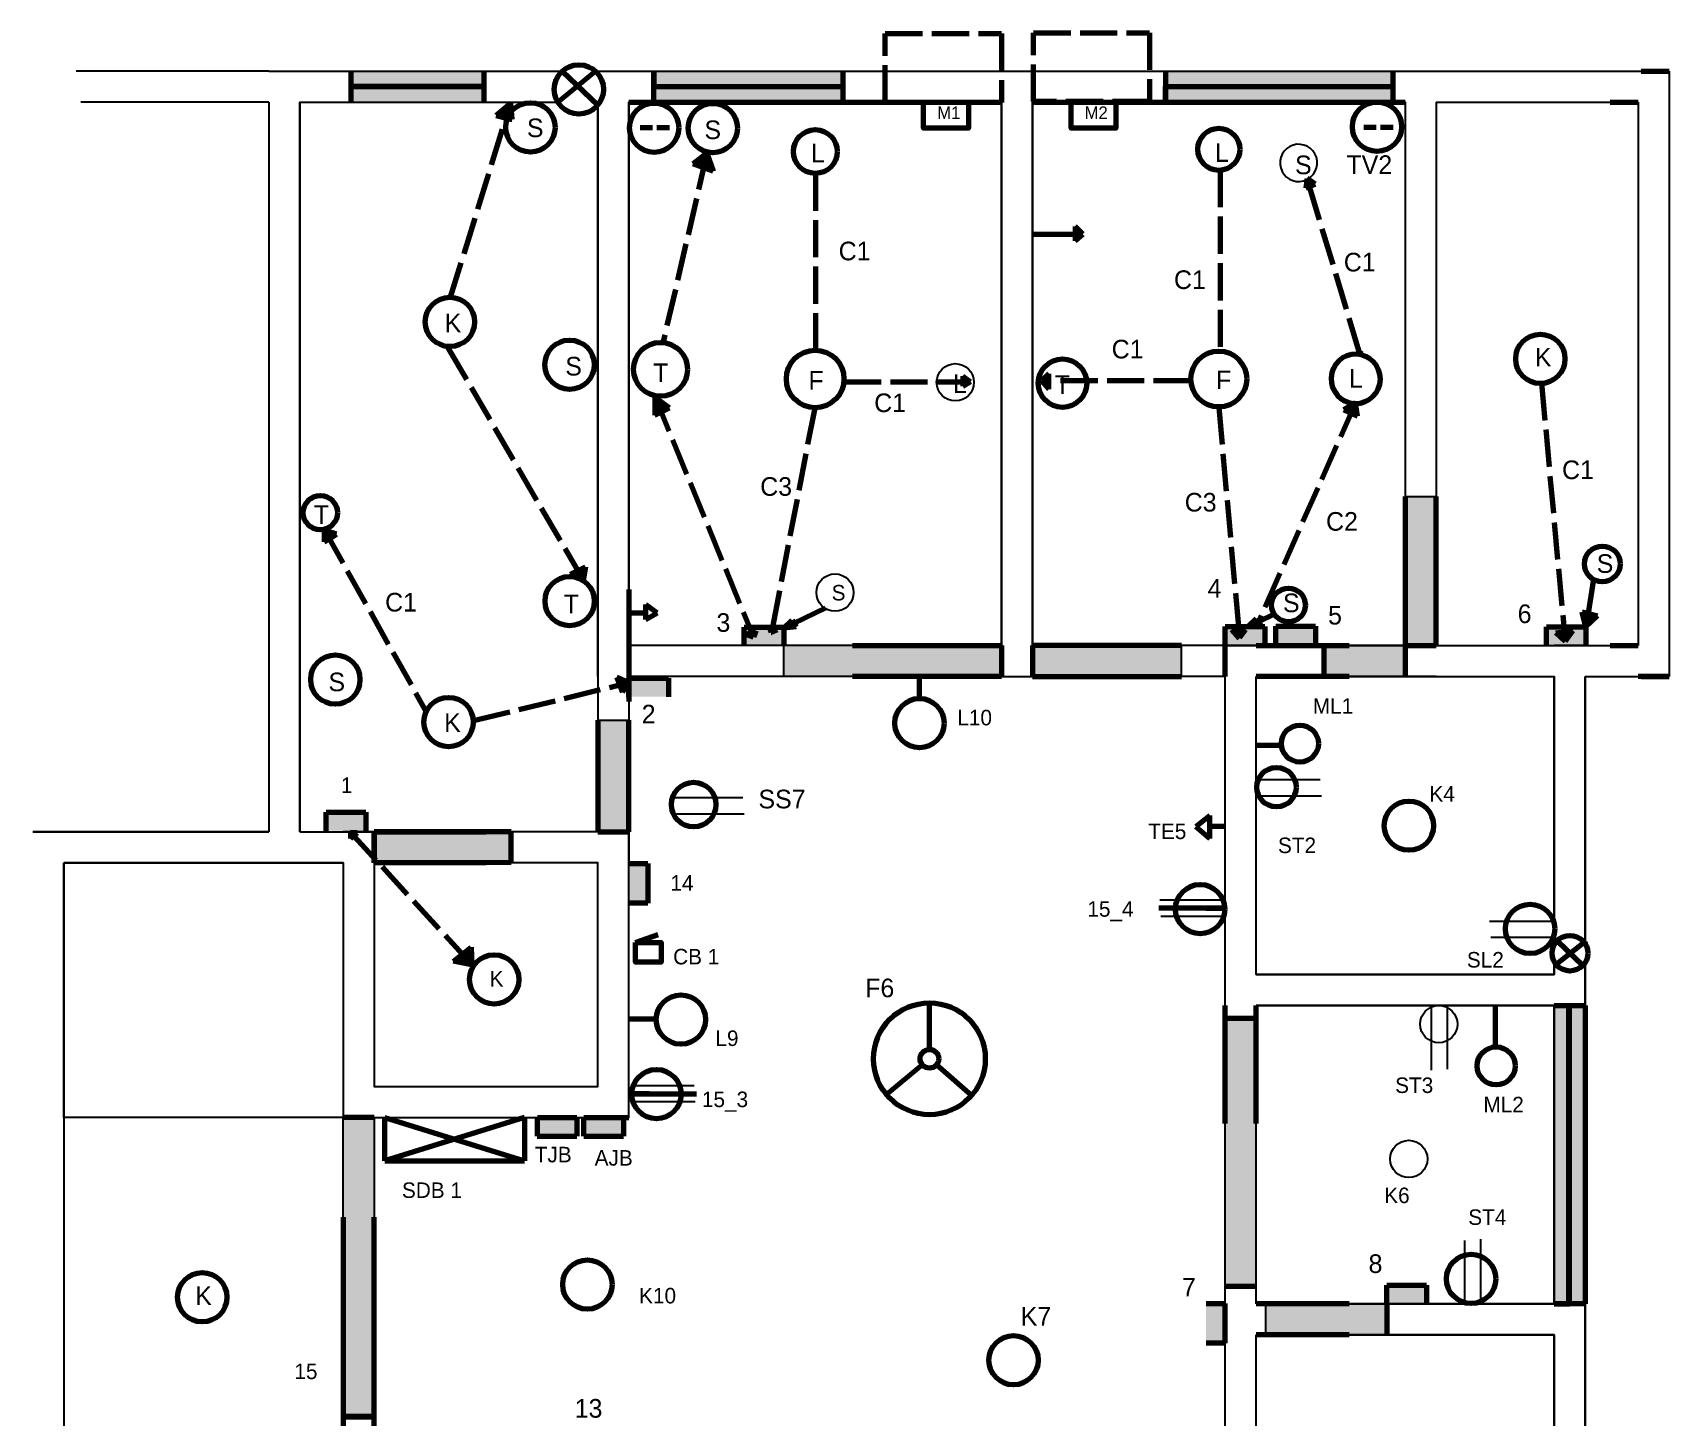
# Model space of a CAD drawing. Header units: inches. Extents: x -1722 to 2146, y -2751 to 53.
# Drawn here: x 895 to 1422, y -2409 to -1963 of the extents above; entities that cross this region are included whole.
import ezdxf

# ---------------------------------------------------------------- set-up
doc = ezdxf.new("R2010")
doc.units = ezdxf.units.IN
doc.header["$MEASUREMENT"] = 0
doc.linetypes.add('ACAD_ISO02W100', pattern=[15, 12, -3])

msp = doc.modelspace()

# ---------------------------------------------------------------- hatches: boundary and pattern name
at = {"lineweight": 200}
h = msp.add_hatch(color=256, dxfattribs=at)
h.set_gradient(color1=(131, 236, 149), color2=(127, 235, 145), one_color=1, tint=0.71, name='INVCURVED')
h.paths.add_polyline_path([(1384.61, -2574.2), (1389.61, -2574.2), (1389.61, -2488.25), (1384.61, -2488.25)])
h.paths.add_polyline_path([(1358.5, -2738.2), (1358.5, -2733.2), (1280.95, -2733.2), (1280.95, -2738.2)])
h.paths.add_polyline_path([(1358.5, -2733.2), (1358.5, -2728.2), (1280.95, -2728.2), (1280.95, -2733.2)])
h.paths.add_polyline_path([(986.53, -2732.99), (986.53, -2728.2), (908.98, -2728.2), (908.98, -2732.99)])
h.paths.add_polyline_path([(1146.61, -1985.2), (1155.48, -1985.2), (1155.48, -1980.2), (1094.7, -1980.2), (1094.7, -1985.2)])
h.paths.add_polyline_path([(1094.7, -1975.2), (1094.7, -1980.2), (1155.48, -1980.2), (1155.48, -1975.2)])
h.paths.add_polyline_path([(997.03, -1980.2), (997.03, -1985.2), (1028.61, -1985.2), (1040.02, -1985.2), (1040.02, -1980.2)])
h.paths.add_polyline_path([(1040.02, -1980.2), (1040.02, -1975.2), (997.03, -1975.2), (997.03, -1980.2)])
h.paths.add_polyline_path([(1259.4, -1980.2), (1259.4, -1985.2), (1276.61, -1985.2), (1326.79, -1985.2, -0.048877), (1328.34, -1985.2), (1332.78, -1985.2), (1332.78, -1980.2)])
h.paths.add_polyline_path([(1259.4, -1975.2), (1259.4, -1980.2), (1332.78, -1980.2), (1332.78, -1975.2)])
h = msp.add_hatch(color=256, dxfattribs=at)
h.set_gradient(color1=(255, 255, 255), one_color=1, tint=1)
h.paths.add_polyline_path([(1048.55, -1985.55), (1043.87, -1989.45), (1047.09, -1990.26)])
h.paths.add_polyline_path([(1047.53, -1990.37), (1049.05, -1990.76), (1048.81, -1988.23, 0.079112)])
h.paths.add_polyline_path([(1048.81, -1988.23), (1048.55, -1985.55), (1047.09, -1990.26), (1047.53, -1990.37, -0.079112)])
h = msp.add_hatch(color=256, dxfattribs=at)
h.set_gradient(color1=(255, 255, 255), one_color=1, tint=1)
h.paths.add_polyline_path([(1111.76, -2001.66), (1107.33, -2005.11), (1110.68, -2006.31)])
h = msp.add_hatch(color=256, dxfattribs=at)
h.set_gradient(color1=(255, 255, 255), one_color=1, tint=1)
h.paths.add_polyline_path([(1111.76, -2001.68), (1110.68, -2006.31), (1113.73, -2007.4)])
h = msp.add_hatch(color=256, dxfattribs=at)
h.set_gradient(color1=(255, 255, 255), one_color=1, tint=1)
h.paths.add_polyline_path([(1305.04, -2009.79), (1305.82, -2012.38), (1307.69, -2011.61)])
h.paths.add_polyline_path([(1305.04, -2009.79), (1305.04, -2009.79), (1304.61, -2012.87), (1305.82, -2012.38)])
h = msp.add_hatch(color=256, dxfattribs=at)
h.set_gradient(color1=(255, 255, 255), one_color=1, tint=1)
h.paths.add_polyline_path([(1230.3, -2029.83), (1232.82, -2027.72), (1230.3, -2025.22)])
h = msp.add_hatch(color=256, dxfattribs=at)
h.set_gradient(color1=(255, 255, 255), one_color=1, tint=1)
h.paths.add_polyline_path([(1321.82, -2065.46), (1321.05, -2065.73), (1322.02, -2066.14)])
h.paths.add_polyline_path([(1322.02, -2066.14), (1322.07, -2066.16), (1322.51, -2065.22), (1321.82, -2065.46)])
h = msp.add_hatch(color=256, dxfattribs=at)
h.set_gradient(color1=(255, 255, 255), one_color=1, tint=1)
h.paths.add_polyline_path([(1194.18, -2075.23), (1196.61, -2075.23), (1194.18, -2073.41)])
h = msp.add_hatch(color=256, dxfattribs=at)
h.set_gradient(color1=(255, 255, 255), one_color=1, tint=1)
h.paths.add_polyline_path([(1194.18, -2075.23), (1194.18, -2076.7), (1196.58, -2075.23)])
h = msp.add_hatch(color=256, dxfattribs=at)
h.set_gradient(color1=(255, 255, 255), one_color=1, tint=1)
h.paths.add_polyline_path([(1221.92, -2072.65), (1219.46, -2075.01), (1221.92, -2077.64)])
h = msp.add_hatch(color=256, dxfattribs=at)
h.set_gradient(color1=(255, 255, 255), one_color=1, tint=1)
h.paths.add_polyline_path([(1095.05, -2080.22), (1097, -2084.99), (1099.73, -2083.63)])
h.paths.add_polyline_path([(1095.05, -2080.22), (1095.02, -2080.2), (1095.02, -2085.98), (1097, -2084.99)])
h = msp.add_hatch(color=256, dxfattribs=at)
h.set_gradient(color1=(255, 255, 255), one_color=1, tint=1)
h.paths.add_polyline_path([(1316.91, -2084.29), (1319.17, -2085.35), (1320.64, -2082.03)])
h.paths.add_polyline_path([(1320.64, -2082.03), (1319.17, -2085.35), (1321.32, -2086.35)])
at = {"lineweight": 158}
h = msp.add_hatch(color=256, dxfattribs=at)
h.set_gradient(color1=(185, 201, 19), color2=(185, 201, 19), one_color=1, tint=0.43, name='INVCURVED')
h.paths.add_polyline_path([(1346.61, -2112.2), (1336.61, -2112.2), (1336.61, -2160.2), (1346.61, -2160.2)])
at = {"lineweight": 200}
h = msp.add_hatch(color=256, dxfattribs=at)
h.set_gradient(color1=(255, 255, 255), one_color=1, tint=1)
h.paths.add_polyline_path([(988.49, -2126.78), (990.11, -2125.76), (988.6, -2123.07), (988.49, -2123.03)])
h.paths.add_polyline_path([(990.11, -2125.76), (992.41, -2124.32), (988.6, -2123.07)])
h = msp.add_hatch(color=256, dxfattribs=at)
h.set_gradient(color1=(255, 255, 255), one_color=1, tint=1)
h.paths.add_polyline_path([(1071.93, -2139.24), (1072.61, -2134.83), (1070.08, -2136.06)])
h.paths.add_polyline_path([(1070.08, -2136.06), (1067.77, -2137.18), (1070.37, -2138.49, -0.051275), (1071.82, -2139.22), (1071.93, -2139.28), (1071.93, -2139.24)])
h = msp.add_hatch(color=256, dxfattribs=at)
h.set_gradient(color1=(255, 255, 255), one_color=1, tint=1, name='INVCURVED')
h.paths.add_polyline_path([(1394.86, -2154.19), (1398.62, -2150.63), (1393.6, -2149.32)])
at = {"lineweight": 158}
h = msp.add_hatch(color=256, dxfattribs=at)
h.set_gradient(color1=(135, 135, 120), color2=(116, 116, 103), one_color=1, tint=0.43, name='INVCURVED')
h.paths.add_polyline_path([(1123.72, -2154.33), (1123.72, -2160.33), (1136.47, -2160.33), (1136.47, -2154.33)])
at = {"lineweight": 200}
h = msp.add_hatch(color=256, dxfattribs=at)
h.set_gradient(color1=(255, 255, 255), one_color=1, tint=1)
h.paths.add_polyline_path([(1126.7, -2157.46), (1126.09, -2155.98), (1124.34, -2156.65)])
h.paths.add_polyline_path([(1127.49, -2155.44), (1126.09, -2155.98), (1126.72, -2157.52)])
h = msp.add_hatch(color=256, dxfattribs=at)
h.set_gradient(color1=(255, 255, 255), one_color=1, tint=1)
h.paths.add_polyline_path([(1132.43, -2156.05), (1132.52, -2156.02), (1132.78, -2154.69), (1131.77, -2154.33), (1131.76, -2154.33)])
h.paths.add_polyline_path([(1132.78, -2154.69), (1132.52, -2156.02), (1134.33, -2155.26)])
h = msp.add_hatch(color=256, dxfattribs=at)
h.set_gradient(color1=(255, 255, 255), one_color=1, tint=1, name='INVCURVED')
h.paths.add_polyline_path([(1136.53, -2154.6), (1140.46, -2154.2), (1139.18, -2152.04)])
at = {"lineweight": 158}
h = msp.add_hatch(color=256, dxfattribs=at)
h.set_gradient(color1=(135, 135, 120), color2=(116, 116, 103), one_color=1, tint=0.43, name='INVCURVED')
h.paths.add_polyline_path([(1278.71, -2154.03), (1278.71, -2160.03), (1291.45, -2160.03), (1291.45, -2154.03)])
at = {"lineweight": 200}
h = msp.add_hatch(color=256, dxfattribs=at)
h.set_gradient(color1=(255, 255, 255), one_color=1, tint=1)
h.paths.add_polyline_path([(1283.06, -2155.19), (1280.76, -2155.19), (1283.3, -2157.9)])
h.paths.add_polyline_path([(1283.28, -2157.73), (1285.19, -2155.19), (1283.06, -2155.19)])
h = msp.add_hatch(color=256, dxfattribs=at)
h.set_gradient(color1=(255, 255, 255), one_color=1, tint=1, name='INVCURVED')
h.paths.add_polyline_path([(1286.16, -2154.02), (1290.09, -2153.62), (1288.8, -2151.46)])
at = {"lineweight": 158}
h = msp.add_hatch(color=256, dxfattribs=at)
h.set_gradient(color1=(135, 135, 120), color2=(116, 116, 103), one_color=1, tint=0.43, name='INVCURVED')
h.paths.add_polyline_path([(1294.96, -2154.02), (1294.96, -2160.02), (1307.71, -2160.02), (1307.71, -2154.02)])
h = msp.add_hatch(color=256, dxfattribs=at)
h.set_gradient(color1=(135, 135, 120), color2=(116, 116, 103), one_color=1, tint=0.43, name='INVCURVED')
h.paths.add_polyline_path([(1382.12, -2154.19), (1382.12, -2160.19), (1394.86, -2160.19), (1394.86, -2154.19)])
at = {"lineweight": 200}
h = msp.add_hatch(color=256, dxfattribs=at)
h.set_gradient(color1=(255, 255, 255), one_color=1, tint=1)
h.paths.add_polyline_path([(1387.87, -2155.83), (1388.15, -2158.89), (1390.58, -2155.49)])
at = {"lineweight": 158}
h = msp.add_hatch(color=256, dxfattribs=at)
h.set_gradient(color1=(185, 201, 19), color2=(207, 224, 21), one_color=1, tint=0.48, name='INVCURVED')
h.paths.add_polyline_path([(1136.47, -2160.2), (1136.47, -2160.33), (1136.47, -2170.2), (1158.61, -2170.2), (1206.61, -2170.2), (1206.61, -2160.2), (1158.61, -2160.2)])
h = msp.add_hatch(color=256, dxfattribs=at)
h.set_gradient(color1=(185, 201, 19), color2=(185, 201, 19), one_color=1, tint=0.43, name='INVCURVED')
h.paths.add_polyline_path([(1206.61, -2170.2), (1206.61, -2160.2), (1158.61, -2160.2), (1158.61, -2170.2)])
h = msp.add_hatch(color=256, dxfattribs=at)
h.set_gradient(color1=(185, 201, 19), color2=(185, 201, 19), one_color=1, tint=0.43, name='INVCURVED')
h.paths.add_polyline_path([(1216.61, -2160.2), (1216.61, -2170.2), (1264.61, -2170.2), (1264.61, -2160.2)])
h = msp.add_hatch(color=256, dxfattribs=at)
h.set_gradient(color1=(185, 201, 19), color2=(185, 201, 19), one_color=1, tint=0.43, name='INVCURVED')
h.paths.add_polyline_path([(1318.61, -2160.2), (1310.39, -2160.2), (1310.39, -2170.2), (1318.61, -2170.2), (1336.61, -2170.2), (1336.61, -2160.2)])
at = {"lineweight": 200}
h = msp.add_hatch(color=256, dxfattribs=at)
h.set_gradient(color1=(255, 255, 255), one_color=1, tint=1)
h.paths.add_polyline_path([(1388.15, -2158.89), (1387.87, -2155.83), (1385.15, -2156.17)])
h = msp.add_hatch(color=256, dxfattribs=at)
h.set_gradient(color1=(255, 255, 255), one_color=1, tint=1)
h.paths.add_polyline_path([(1083.66, -2172.87), (1086.52, -2172.17), (1082.72, -2170.37)])
at = {"lineweight": 158}
h = msp.add_hatch(color=256, dxfattribs=at)
h.set_gradient(color1=(135, 135, 120), color2=(116, 116, 103), one_color=1, tint=0.43, name='INVCURVED')
h.paths.add_polyline_path([(1086.6, -2170.73), (1086.6, -2176.73), (1099.35, -2176.73), (1099.35, -2170.73)])
at = {"lineweight": 200}
h = msp.add_hatch(color=256, dxfattribs=at)
h.set_gradient(color1=(255, 255, 255), one_color=1, tint=1)
h.paths.add_polyline_path([(1083.66, -2172.87), (1084.53, -2175.21), (1086.4, -2172.2)])
at = {"lineweight": 158}
h = msp.add_hatch(color=256, dxfattribs=at)
h.set_gradient(color1=(185, 201, 19), color2=(185, 201, 19), one_color=1, tint=0.43, name='INVCURVED')
h.paths.add_polyline_path([(1086.61, -2184.2), (1076.61, -2184.2), (1076.61, -2220.2), (1086.61, -2220.2)])
h = msp.add_hatch(color=256, dxfattribs=at)
h.set_gradient(color1=(135, 135, 120), color2=(116, 116, 103), one_color=1, tint=0.43, name='INVCURVED')
h.paths.add_polyline_path([(989.13, -2213.87), (989.13, -2219.87), (1001.87, -2219.87), (1001.87, -2213.87)])
at = {"lineweight": 200}
h = msp.add_hatch(color=256, dxfattribs=at)
h.set_gradient(color1=(255, 255, 255), one_color=1, tint=1)
h.paths.add_polyline_path([(996.97, -2220.48), (997.72, -2221.3), (998.61, -2220.53)])
h.paths.add_polyline_path([(996.97, -2220.48), (996.97, -2220.48), (996.97, -2221.95), (997.72, -2221.3)])
h = msp.add_hatch(color=256, dxfattribs=at)
h.set_gradient(color1=(255, 255, 255), one_color=1, tint=1)
h.paths.add_polyline_path([(997.94, -2221.54), (996.97, -2220.48), (996.97, -2220.48), (996.97, -2222.4)])
h.paths.add_polyline_path([(999.1, -2220.53), (996.97, -2220.48), (997.94, -2221.54)])
at = {"lineweight": 158}
h = msp.add_hatch(color=256, dxfattribs=at)
h.set_gradient(color1=(185, 201, 19), color2=(185, 201, 19), one_color=1, tint=0.43, name='INVCURVED')
h.paths.add_polyline_path([(1040.61, -2230.2), (1044.62, -2230.2), (1044.62, -2220.2), (1040.61, -2220.2), (1004.61, -2220.2), (1004.61, -2230.2)])
h = msp.add_hatch(color=256, dxfattribs=at)
h.set_gradient(color1=(185, 201, 19), color2=(207, 224, 21), one_color=1, tint=0.48, name='INVCURVED')
h.paths.add_polyline_path([(1048.68, -2220.2), (1004.61, -2220.2), (1004.61, -2230.2), (1048.68, -2230.02)])
h = msp.add_hatch(color=256, dxfattribs=at)
h.set_gradient(color1=(135, 135, 120), color2=(116, 116, 103), one_color=1, tint=0.43, name='INVCURVED')
h.paths.add_polyline_path([(1092.74, -2230.42), (1086.74, -2230.42), (1086.74, -2243.16), (1092.74, -2243.16)])
at = {"lineweight": 200}
h = msp.add_hatch(color=256, dxfattribs=at)
h.set_gradient(color1=(255, 255, 255), one_color=1, tint=1)
h.paths.add_polyline_path([(1036.04, -2263.05), (1036.04, -2263.01), (1032.95, -2259.65), (1030.1, -2261.91)])
h.paths.add_polyline_path([(1036.04, -2263.01), (1035.86, -2257.33), (1032.95, -2259.65)])
h = msp.add_hatch(color=256, dxfattribs=at)
h.set_gradient(color1=(109, 232, 130), color2=(131, 236, 149), one_color=1, tint=0.72, name='INVCURVED')
h.paths.add_polyline_path([(1389.61, -2276.2), (1384.61, -2276.2), (1384.61, -2372.2), (1389.61, -2372.2)])
h = msp.add_hatch(color=256, dxfattribs=at)
h.set_gradient(color1=(109, 232, 130), color2=(131, 236, 149), one_color=1, tint=0.72, name='INVCURVED')
h.paths.add_polyline_path([(1389.61, -2372.2), (1394.61, -2372.2), (1394.61, -2276.2), (1389.61, -2276.2)])
at = {"lineweight": 158}
h = msp.add_hatch(color=256, dxfattribs=at)
h.set_gradient(color1=(216, 233, 22), color2=(185, 201, 19), one_color=1, tint=0.43, name='INVCURVED')
h.paths.add_polyline_path([(1278.61, -2314.2), (1278.61, -2366.6), (1288.61, -2366.6), (1288.61, -2346.05), (1288.61, -2314.2), (1288.61, -2280.31), (1278.61, -2280.31)])
h = msp.add_hatch(color=256, dxfattribs=at)
h.set_gradient(color1=(216, 233, 22), one_color=1, tint=1)
h.paths.add_polyline_path([(1004.61, -2344.33), (1004.61, -2322.2), (1004.61, -2312.2), (994.61, -2312.2), (994.61, -2344.33), (994.61, -2408.63), (1004.61, -2408.63)])
h = msp.add_hatch(color=256, dxfattribs=at)
h.set_gradient(color1=(198, 238, 17), color2=(206, 241, 50), one_color=1, tint=0.57, name='INVCURVED')
h.paths.add_polyline_path([(1004.61, -2344.33), (1004.61, -2322.2), (1004.61, -2312.2), (994.61, -2312.2), (994.61, -2344.33), (994.61, -2408.56), (1004.61, -2408.56)])
h = msp.add_hatch(color=256, dxfattribs=at)
h.set_gradient(color1=(198, 238, 17), color2=(190, 229, 16), one_color=1, tint=0.48, name='INVCURVED')
h.paths.add_polyline_path([(1004.61, -2344.33), (1004.61, -2322.2), (1004.61, -2312.2), (994.61, -2312.2), (994.61, -2344.33), (994.61, -2408.56), (1004.61, -2408.56)])
h = msp.add_hatch(color=256, dxfattribs=at)
h.set_gradient(color1=(185, 201, 19), color2=(207, 224, 21), one_color=1, tint=0.48, name='INVCURVED')
h.paths.add_polyline_path([(1004.61, -2344.33), (1004.61, -2322.2), (1004.61, -2312.2), (994.61, -2312.2), (994.61, -2344.33), (994.61, -2408.56), (1004.61, -2408.56)])
h = msp.add_hatch(color=256, dxfattribs=at)
h.set_gradient(color1=(185, 201, 19), color2=(207, 224, 21), one_color=1, tint=0.48, name='INVCURVED')
h.paths.add_polyline_path([(1069.89, -2318.22), (1069.89, -2312.23), (1057.14, -2312.23), (1057.14, -2318.22)])
at = {"lineweight": 200}
h = msp.add_hatch(color=130, dxfattribs=at)
h.set_gradient(color1=(174, 212, 239), color2=(187, 219, 242), one_color=1, tint=0.84, name='INVCURVED')
h.paths.add_polyline_path([(1072.15, -2312.23), (1072.15, -2318.22), (1084.91, -2318.22), (1084.91, -2312.23)])
at = {"lineweight": 158}
h = msp.add_hatch(color=256, dxfattribs=at)
h.set_gradient(color1=(135, 135, 120), color2=(116, 116, 103), one_color=1, tint=0.43, name='INVCURVED')
h.paths.add_polyline_path([(1330.77, -2366.2), (1330.77, -2372.2), (1343.51, -2372.2), (1343.51, -2366.2)])
h = msp.add_hatch(color=256, dxfattribs=at)
h.set_gradient(color1=(135, 135, 120), color2=(116, 116, 103), one_color=1, tint=0.43, name='INVCURVED')
h.paths.add_polyline_path([(1278.52, -2372.15), (1272.52, -2372.15), (1272.52, -2384.9), (1278.52, -2384.9)])
h = msp.add_hatch(color=256, dxfattribs=at)
h.set_gradient(color1=(216, 233, 22), color2=(185, 201, 19), one_color=1, tint=0.43, name='INVCURVED')
h.paths.add_polyline_path([(1291.74, -2372.2), (1291.74, -2382.2), (1318.61, -2382.2), (1330.77, -2382.2), (1330.77, -2372.2), (1318.61, -2372.2)])

# ---------------------------------------------------------------- linework, layer by layer
for p, q in [((970.61, -1975.2), (908.59, -1975.2)), ((970.61, -1975.2), (1065.17, -1975.2)), ((1075.84, -1975.2), (1412.61, -1975.2)), ((1421.69, -1975.2), (1421.69, -2170.2)), ((970.61, -1985.2), (910.11, -1985.2)), ((970.61, -1985.2), (970.61, -2220.2)), ((980.61, -1985.2), (1063.71, -1985.2)), ((980.61, -1985.2), (980.61, -2220.2)), ((980.61, -1985.2), (1028.61, -1985.2)), ((1028.61, -1985.2), (1063.71, -1985.2)), ((1048.08, -1985.2), (1058.08, -1985.2)), ((1086.61, -1985.2), (1206.61, -1985.2)), ((1216.61, -1985.2), (1336.61, -1985.2)), ((1346.61, -1985.2), (1402.61, -1985.2)), ((1411.63, -1985.2), (1411.63, -2160.2)), ((1336.61, -2112.2), (1346.61, -2112.2)), ((1136.47, -2170.2), (1136.47, -2160.2)), ((1206.61, -2160.2), (1206.61, -2170.2)), ((1216.61, -2170.2), (1216.61, -2160.2)), ((1264.61, -2170.2), (1264.61, -2160.2)), ((1336.61, -2160.2), (1346.61, -2160.2)), ((1346.61, -2160.2), (1384.61, -2160.2)), ((1394.61, -2160.2), (1384.61, -2160.2)), ((1394.61, -2160.2), (1402.61, -2160.2)), ((1206.61, -2170.2), (1216.61, -2170.2)), ((1346.61, -2170.2), (1384.61, -2170.2)), ((1384.61, -2255.18), (1384.61, -2170.2)), ((1394.61, -2255.66), (1394.61, -2170.2)), ((1394.61, -2170.2), (1412.61, -2170.2)), ((1076.61, -2184.2), (1086.61, -2184.2)), ((1289.47, -2203.4), (1309.28, -2203.4)), ((1100.72, -2209.14), (1123.32, -2209.21)), ((1289.3, -2208.57), (1309.66, -2208.57)), ((1100.92, -2214.37), (1123.69, -2214.38)), ((970.61, -2220.2), (894.61, -2220.2)), ((1048.68, -2220.02), (1048.68, -2230.02)), ((1086.61, -2220.2), (1076.61, -2220.2)), ((970.61, -2230.2), (904.61, -2230.2)), ((904.61, -2230.2), (904.61, -2728.2)), ((970.61, -2230.2), (980.61, -2230.2)), ((1277.96, -2242.27), (1257.6, -2242.27)), ((1277.79, -2247.44), (1257.97, -2247.44)), ((1384.19, -2249.13), (1363.83, -2249.13)), ((1384.02, -2254.3), (1364.21, -2254.3)), ((1384.61, -2266.2), (1384.61, -2261.94)), ((1394.61, -2465.39), (1394.61, -2262.28)), ((1344.99, -2276.66), (1344.99, -2297.02)), ((1350.16, -2276.83), (1350.16, -2296.65)), ((1384.61, -2372.2), (1384.61, -2276.2)), ((1087.82, -2301.95), (1107.64, -2301.95)), ((1087.65, -2307.12), (1108.01, -2307.12)), ((904.61, -2312.2), (904.61, -2428.2)), ((994.61, -2344.33), (994.61, -2312.2)), ((1004.61, -2322.2), (1004.61, -2344.33)), ((1288.61, -2372.2), (1288.61, -2346.05)), ((1355.84, -2371.63), (1355.84, -2351.82)), ((1361.01, -2371.8), (1361.01, -2351.44)), ((1291.74, -2382.26), (1291.74, -2372.26)), ((1384.61, -2465.96), (1384.61, -2382.2))]:
    msp.add_line(p, q)
at = {"lineweight": 200}
for p, q in [((997.03, -1975.2), (997.03, -1985.2)), ((997.03, -1975.2), (997.03, -1980.2)), ((1040.02, -1985.2), (1040.02, -1975.2)), ((1094.7, -1985.2), (1094.7, -1975.2)), ((1094.7, -1975.2), (1094.7, -1980.2)), ((1155.48, -1975.2), (1155.48, -1985.2)), ((1259.4, -1975.2), (1259.4, -1985.2)), ((1332.78, -1985.2), (1332.78, -1975.2)), ((1412.61, -1975.2), (1421.69, -1975.2)), ((997.03, -1980.2), (1040.02, -1980.2)), ((1040.02, -1980.2), (997.03, -1980.2)), ((1094.7, -1980.2), (1155.48, -1980.2)), ((1094.7, -1980.2), (1155.48, -1980.2)), ((1259.4, -1985.2), (1259.4, -1980.2)), ((1259.4, -1980.2), (1332.78, -1980.2)), ((1259.4, -1980.2), (1332.78, -1980.2)), ((1048.55, -1985.55), (1043.87, -1989.45)), ((1049.05, -1990.76), (1048.55, -1985.55)), ((1402.61, -1985.2), (1411.63, -1985.2)), ((1043.87, -1989.45), (1049.05, -1990.76)), ((1107.33, -2005.11), (1111.76, -2001.66)), ((1111.74, -2001.62), (1113.73, -2007.4)), ((1113.73, -2007.4), (1107.33, -2005.11)), ((1305.04, -2009.78), (1304.61, -2012.87)), ((1304.61, -2012.87), (1307.69, -2011.61)), ((1307.69, -2011.61), (1305.04, -2009.79)), ((1216.61, -2027.72), (1230.3, -2027.72)), ((1232.82, -2027.72), (1230.3, -2025.22)), ((1230.3, -2025.22), (1230.3, -2029.83)), ((1230.3, -2029.83), (1232.82, -2027.72)), ((1321.04, -2065.73), (1322.07, -2066.16)), ((1322.51, -2065.22), (1321.05, -2065.73)), ((1322.07, -2066.16), (1322.51, -2065.22)), ((1196.61, -2075.23), (1194.18, -2073.41)), ((1194.18, -2073.41), (1194.18, -2076.7)), ((1194.18, -2076.7), (1196.59, -2075.22)), ((1219.46, -2075.01), (1221.92, -2077.64)), ((1219.47, -2075.01), (1219.46, -2075.01)), ((1221.92, -2072.65), (1219.47, -2075.01)), ((1221.92, -2077.64), (1221.92, -2072.65)), ((1099.73, -2083.63), (1094.8, -2080.04)), ((1095.02, -2079.93), (1095.02, -2085.98)), ((1095.02, -2085.98), (1099.73, -2083.63)), ((1320.64, -2082.03), (1316.91, -2084.29)), ((1316.91, -2084.29), (1321.32, -2086.35)), ((1321.32, -2086.35), (1320.64, -2082.03)), ((988.49, -2123.02), (988.49, -2126.78)), ((992.41, -2124.32), (988.49, -2123.03)), ((988.49, -2126.78), (992.41, -2124.32)), ((1067.77, -2137.18), (1072.61, -2134.83)), ((1071.96, -2139.29), (1067.77, -2137.18)), ((1072.61, -2134.83), (1071.93, -2139.29)), ((1397.34, -2138.84), (1395.57, -2149.83)), ((1086.61, -2142.2), (1086.61, -2178.2)), ((1086.65, -2149.67), (1092.09, -2149.67)), ((1095.68, -2149.67), (1092.09, -2147.01)), ((1092.09, -2151.79), (1092.09, -2147.01)), ((1092.09, -2151.79), (1095.81, -2149.67)), ((1149.95, -2148.21), (1139.76, -2153.16)), ((1294.48, -2150.11), (1289.39, -2152.58)), ((1394.86, -2154.19), (1393.6, -2149.32)), ((1393.6, -2149.32), (1398.62, -2150.63)), ((1124.34, -2156.65), (1127.49, -2155.44)), ((1127.49, -2155.44), (1126.72, -2157.53)), ((1132.43, -2156.05), (1131.76, -2154.32)), ((1131.76, -2154.32), (1134.33, -2155.26)), ((1134.33, -2155.26), (1132.38, -2156.08)), ((1136.53, -2154.6), (1139.18, -2152.04)), ((1140.46, -2154.2), (1136.53, -2154.6)), ((1139.18, -2152.04), (1140.46, -2154.2)), ((1283.3, -2157.9), (1280.76, -2155.19)), ((1280.76, -2155.19), (1285.19, -2155.19)), ((1285.19, -2155.19), (1283.26, -2157.76)), ((1286.16, -2154.02), (1288.8, -2151.46)), ((1290.09, -2153.62), (1286.16, -2154.02)), ((1288.8, -2151.46), (1290.09, -2153.62)), ((1385.15, -2156.17), (1390.58, -2155.49)), ((1390.58, -2155.49), (1388.15, -2158.88)), ((1398.62, -2150.63), (1394.86, -2154.19)), ((1126.7, -2157.47), (1124.34, -2156.65)), ((1132.5, -2156.12), (1132.46, -2156.12)), ((1388.15, -2158.89), (1385.15, -2156.17)), ((1402.61, -2160.2), (1411.63, -2160.2)), ((1086.52, -2172.17), (1082.72, -2170.37)), ((1082.72, -2170.37), (1084.53, -2175.21)), ((1180.2, -2177.26), (1180.2, -2170.25)), ((1421.69, -2170.2), (1411.69, -2170.2)), ((1412.61, -2170.2), (1421.69, -2170.2)), ((1084.53, -2175.21), (1086.43, -2172.16)), ((1273.73, -2214.93), (1269.25, -2218.51)), ((1269.25, -2218.51), (1273.73, -2222.38)), ((1273.73, -2222.38), (1273.73, -2214.93)), ((1278.61, -2218.51), (1273.73, -2218.51)), ((996.97, -2220.48), (996.97, -2222.4)), ((999.09, -2220.53), (996.97, -2220.48)), ((996.97, -2222.4), (999.09, -2220.53)), ((1088.79, -2255.86), (1096.07, -2253.28)), ((1384.61, -2255.18), (1384.59, -2256.71)), ((1394.61, -2255.65), (1394.61, -2256.33)), ((1030.1, -2261.91), (1035.86, -2257.33)), ((1035.86, -2257.33), (1036.04, -2263.05)), ((1389.21, -2258.78), (1389.21, -2259.82)), ((1036.08, -2263.05), (1030.1, -2261.91)), ((1384.61, -2276.2), (1394.61, -2276.2)), ((1389.21, -2276.2), (1389.21, -2372.2)), ((1394.61, -2276.2), (1394.61, -2372.2)), ((1394.61, -2372.2), (1384.61, -2372.2)), ((1384.61, -2372.2), (1389.61, -2372.2))]:
    msp.add_line(p, q, dxfattribs=at)
at = {"lineweight": 158}
for p, q in [((1063.71, -1985.2), (1075.84, -1975.2)), ((1065.17, -1975.2), (1076.61, -1986.17)), ((1086.61, -1985.2), (1146.61, -1985.2)), ((1146.61, -1985.2), (1206.61, -1985.2)), ((1216.61, -1985.2), (1276.61, -1985.2)), ((1276.61, -1985.2), (1336.61, -1985.2)), ((1336.61, -1985.2), (1336.61, -1985.2)), ((1090.26, -1993.36), (1094.19, -1993.36)), ((1095.63, -1993.36), (1099.71, -1993.36)), ((1323.33, -1993.22), (1327.26, -1993.22)), ((1328.69, -1993.22), (1332.78, -1993.22)), ((1336.61, -2112.2), (1336.61, -2160.2)), ((1346.61, -2160.2), (1346.61, -2112.2)), ((1123.72, -2160.33), (1123.72, -2154.33)), ((1123.72, -2154.33), (1136.47, -2154.33)), ((1136.47, -2154.33), (1136.47, -2160.33)), ((1278.71, -2160.03), (1278.71, -2154.03)), ((1278.71, -2154.03), (1291.45, -2154.03)), ((1291.45, -2154.03), (1291.45, -2160.03)), ((1294.96, -2160.02), (1294.96, -2154.02)), ((1294.96, -2154.02), (1307.71, -2154.02)), ((1307.71, -2154.02), (1307.71, -2160.02)), ((1382.12, -2160.19), (1382.12, -2154.19)), ((1382.12, -2154.19), (1394.86, -2154.19)), ((1394.86, -2154.19), (1394.86, -2160.19)), ((1158.61, -2160.2), (1206.61, -2160.2)), ((1206.61, -2160.2), (1206.61, -2170.2)), ((1264.61, -2160.2), (1216.61, -2160.2)), ((1216.61, -2160.2), (1216.61, -2170.2)), ((1278.61, -2170.2), (1278.61, -2160.2)), ((1288.61, -2160.2), (1318.61, -2160.2)), ((1310.39, -2160.2), (1310.39, -2170.2)), ((1336.61, -2160.2), (1346.61, -2160.2)), ((1336.61, -2160.2), (1336.61, -2170.2)), ((1086.6, -2176.73), (1086.6, -2170.73)), ((1086.6, -2170.73), (1099.35, -2170.73)), ((1099.35, -2170.73), (1099.35, -2176.73)), ((1206.61, -2170.2), (1158.61, -2170.2)), ((1216.61, -2170.2), (1264.61, -2170.2)), ((1318.61, -2170.2), (1288.61, -2170.2)), ((1076.61, -2184.2), (1076.61, -2220.2)), ((1086.61, -2220.2), (1086.61, -2184.2)), ((1296.91, -2192.45), (1288.35, -2192.45)), ((989.13, -2219.87), (989.13, -2213.87)), ((989.13, -2213.87), (1001.87, -2213.87)), ((1001.87, -2213.87), (1001.87, -2219.87)), ((1004.61, -2230.2), (1004.61, -2220.2)), ((1004.61, -2220.2), (1040.61, -2220.2)), ((1048.68, -2220.2), (1004.61, -2220.2)), ((1004.61, -2220.2), (1004.61, -2230.2)), ((1048.68, -2230.02), (1048.68, -2220.2)), ((1076.61, -2220.2), (1086.61, -2220.2)), ((1004.61, -2230.2), (1048.68, -2230.02)), ((1040.61, -2230.2), (1004.61, -2230.2)), ((1086.74, -2230.42), (1092.74, -2230.42)), ((1092.74, -2230.42), (1092.74, -2243.16)), ((1092.74, -2243.16), (1086.74, -2243.16)), ((1278.46, -2244.75), (1257.27, -2244.75)), ((1272.46, -2244.75), (1278.46, -2244.75)), ((1385.25, -2262.93), (1394.29, -2255.85)), ((1385.58, -2255.31), (1393.88, -2263.24)), ((1394.61, -2255.66), (1394.61, -2255.65)), ((1183.41, -2290.31), (1183.41, -2275.31)), ((1278.61, -2314.2), (1278.61, -2276.2)), ((1288.61, -2314.2), (1288.61, -2276.2)), ((1365.7, -2289.54), (1365.7, -2276.2)), ((1095.19, -2280.57), (1086.63, -2280.57)), ((1288.61, -2280.31), (1278.61, -2280.31)), ((1181.1, -2295.22), (1169.55, -2304.8)), ((1197, -2305.1), (1185.67, -2295.27)), ((1093.15, -2304.64), (1087.15, -2304.64)), ((1087.15, -2304.64), (1108.34, -2304.64)), ((1004.61, -2312.2), (994.61, -2312.2)), ((1008, -2326.19), (1008, -2312.2)), ((1008, -2312.2), (1053, -2326.19)), ((1053, -2312.2), (1008, -2326.19)), ((1053, -2312.2), (1053, -2326.19)), ((1057.14, -2318.23), (1057.14, -2312.23)), ((1057.14, -2312.23), (1069.89, -2312.23)), ((1069.89, -2312.2), (1069.89, -2318.2)), ((1072.15, -2318.23), (1072.15, -2312.23)), ((1072.15, -2312.23), (1084.91, -2312.23)), ((1073.86, -2312.2), (1086.61, -2312.2)), ((1084.91, -2312.2), (1084.91, -2318.2)), ((1057.12, -2318.22), (1069.87, -2318.22)), ((1072.14, -2318.22), (1084.88, -2318.22)), ((1008, -2326.19), (1053, -2326.19)), ((994.61, -2344.33), (994.61, -2418.33)), ((1004.61, -2418.33), (1004.61, -2344.33)), ((1288.61, -2366.6), (1278.61, -2366.6)), ((1330.77, -2372.2), (1330.77, -2366.2)), ((1330.77, -2366.2), (1343.51, -2366.2)), ((1343.51, -2366.2), (1343.51, -2372.2)), ((1272.52, -2372.15), (1278.52, -2372.15)), ((1278.52, -2372.15), (1278.52, -2384.9)), ((1318.61, -2372.2), (1288.61, -2372.2)), ((1330.77, -2372.2), (1330.77, -2382.2)), ((1318.61, -2382.2), (1288.61, -2382.2)), ((1278.52, -2384.9), (1272.52, -2384.9)), ((1004.61, -2408.56), (994.61, -2408.56)), ((994.61, -2408.63), (1004.61, -2408.63))]:
    msp.add_line(p, q, dxfattribs=at)
at = {"linetype": 'ACAD_ISO02W100', "lineweight": 200}
for p, q in [((1029.07, -2048.37), (1048.55, -1985.55)), ((1111.76, -2001.66), (1097.69, -2062.36)), ((1277.1, -2007.06), (1277.1, -2065.36)), ((1146.85, -2065.16), (1146.85, -2008.45)), ((1322.05, -2066.24), (1305.04, -2009.78)), ((1028.23, -2064.12), (1071.96, -2139.29)), ((1155.84, -2075.32), (1194.52, -2075.32)), ((1267.62, -2075.01), (1221.92, -2075.01)), ((1380.52, -2075.74), (1388.15, -2158.89)), ((1094.97, -2080.03), (1126.72, -2157.52)), ((1146.45, -2083.73), (1132.52, -2156.02)), ((1276.6, -2083.56), (1283.3, -2157.9)), ((1320.64, -2082.03), (1289.32, -2152.65)), ((988.6, -2123.07), (1021.35, -2181.57)), ((1036.61, -2184.39), (1086.52, -2172.17)), ((996.97, -2220.48), (1036.08, -2263.05))]:
    msp.add_line(p, q, dxfattribs=at)
at = {"color": 7, "linetype": 'Continuous', "lineweight": 211}
msp.add_line((1389.61, -2372.2), (1389.61, -2276.2), dxfattribs=at)
at = {"linetype": 'ACAD_ISO02W100', "lineweight": 200}
for points in [[(1169.2, -1963.07), (1206.62, -1963.07), (1206.62, -1985.26), (1169.2, -1985.26)], [(1216.92, -1962.84), (1254.34, -1962.84), (1254.34, -1985.03), (1216.92, -1985.03)]]:
    msp.add_lwpolyline(points, close=True, dxfattribs=at)
for points in [[(970.61, -1975.2), (1065.17, -1975.2)], [(1075.84, -1975.2), (1086.61, -1975.2)], [(1076.61, -1975.2), (1216.61, -1975.2)], [(1206.61, -1975.2), (1206.61, -1975.2), (1346.61, -1975.2)], [(980.61, -2220.2), (980.61, -1985.2), (1063.71, -1985.2)], [(1076.61, -2170.2), (1076.61, -1986.17)], [(1076.61, -1986.17), (1076.61, -2184.2)], [(1158.61, -2160.2), (1086.61, -2160.2), (1086.61, -1985.2), (1206.61, -1985.2), (1206.61, -2160.2)], [(1086.61, -1985.2), (1086.61, -2160.2)], [(1206.61, -2160.2), (1206.61, -1985.2)], [(1216.61, -1985.2), (1216.61, -2160.2)], [(1216.61, -2160.2), (1216.61, -1985.2), (1336.61, -1985.2), (1336.61, -2112.2)], [(1346.61, -1985.2), (1346.61, -2112.2)], [(1288.61, -2160.2), (1264.61, -2160.2)], [(1278.61, -2160.2), (1288.61, -2160.2)], [(1336.61, -2160.2), (1318.61, -2160.2)], [(1318.61, -2160.2), (1394.61, -2160.2)], [(1158.61, -2170.2), (1086.61, -2170.2)], [(1086.61, -2170.2), (1086.61, -2184.2)], [(1278.61, -2170.2), (1264.61, -2170.2)], [(1278.61, -2276.2), (1278.61, -2170.2)], [(1384.61, -2261.94), (1384.61, -2266.2), (1288.61, -2266.2), (1288.61, -2170.2)], [(1346.61, -2170.2), (1318.61, -2170.2)], [(1318.61, -2170.2), (1384.61, -2170.2), (1384.61, -2255.18)], [(1394.61, -2170.2), (1394.61, -2255.66)], [(894.61, -2220.2), (970.61, -2220.2)], [(980.61, -2220.2), (1004.61, -2220.2), (1004.61, -2302.2)], [(1004.61, -2220.2), (994.61, -2220.2)], [(1004.61, -2220.2), (994.61, -2220.2)], [(1004.61, -2312.2), (1086.61, -2312.2), (1086.61, -2220.2)], [(1076.61, -2220.2), (1040.61, -2220.2)], [(1086.61, -2220.2), (1086.61, -2230.2)], [(994.61, -2230.2), (970.61, -2230.2)], [(994.61, -2230.2), (994.61, -2312.2)], [(1004.61, -2230.2), (1004.61, -2302.2), (1076.61, -2302.2), (1076.61, -2230.2), (1040.61, -2230.2)], [(1278.61, -2276.2), (1278.61, -2266.2)], [(1288.61, -2266.2), (1384.61, -2266.2)], [(1394.61, -2262.28), (1394.61, -2276.2)], [(1394.61, -2266.2), (1394.61, -2382.2)], [(1384.61, -2276.2), (1288.61, -2276.2)], [(1288.61, -2276.2), (1384.61, -2276.2), (1384.61, -2372.2), (1318.61, -2372.2)], [(1288.61, -2276.2), (1384.61, -2276.2), (1384.61, -2372.2), (1318.61, -2372.2)], [(1004.61, -2312.2), (1004.61, -2322.2)], [(1278.61, -2382.2), (1278.61, -2314.2)], [(1288.61, -2372.2), (1288.61, -2314.2)], [(1288.61, -2372.2), (1288.61, -2314.2)], [(1278.61, -2478.2), (1278.61, -2372.2)], [(1318.61, -2372.2), (1384.61, -2372.2)], [(1394.61, -2372.2), (1394.61, -2465.39)], [(1384.61, -2477.7), (1384.61, -2478.2), (1288.61, -2478.2), (1288.61, -2382.2)], [(1384.61, -2382.2), (1318.61, -2382.2)], [(1318.61, -2382.2), (1384.61, -2382.2), (1384.61, -2465.96)]]:
    msp.add_lwpolyline(points)
at = {"lineweight": 200}
for points in [[(1181.55, -1985.2), (1196.04, -1985.2), (1196.04, -1993.57), (1181.55, -1993.57)], [(1229.01, -1985.2), (1243.5, -1985.2), (1243.5, -1993.57), (1229.01, -1993.57)], [(1088.79, -2255.86), (1097, -2255.86), (1097, -2262.24), (1088.79, -2262.24)]]:
    msp.add_lwpolyline(points, close=True, dxfattribs=at)
msp.add_lwpolyline([(904.61, -2230.2), (994.61, -2230.2), (994.61, -2312.2), (904.61, -2312.2)], close=True)
for centre, radius in [((1070.51, -1981.09), 7.94), ((1054.9, -1993.32), 7.94), ((1094.76, -1993.43), 7.94), ((1113.65, -1993.54), 7.94), ((1327.56, -1993.11), 7.94), ((1146.66, -2001.11), 7.05), ((1276.6, -2000.39), 6.77), ((1028.98, -2055.98), 7.94), ((1380.17, -2067.88), 7.94), ((1067.52, -2069.78), 7.94), ((1096.81, -2071.26), 8.67), ((1226.26, -2075.72), 7.8), ((987.22, -2117.44), 5.51), ((1400.12, -2133.93), 5.74), ((1067.54, -2145.91), 7.94), ((1299.05, -2147.18), 5.43), ((992.07, -2171.18), 7.94), ((1028.55, -2184.85), 7.94), ((1180.2, -2185.2), 7.94), ((1302.74, -2191.81), 5.94), ((1295.18, -2205.84), 6.33), ((1107.47, -2211.44), 7.17), ((1337.85, -2218.23), 7.94), ((1270.6, -2245.11), 7.94), ((1376.86, -2251.47), 7.94), ((1389.7, -2259.3), 5.74), ((1043.24, -2267.75), 7.94), ((1103.38, -2280.67), 7.94), ((1183.41, -2293.31), 18), ((1365.94, -2295.61), 6.12), ((1095.49, -2304.69), 7.94), ((1073.24, -2366.02), 7.94), ((1357.87, -2364.2), 7.94), ((949.21, -2370.11), 7.94), ((1210.5, -2390.39), 7.94)]:
    msp.add_circle(centre, radius, dxfattribs=at)
at = {"lineweight": 158}
for centre, radius in [((1146.61, -2074.36), 9.27), ((1276.61, -2074.36), 9), ((1183.41, -2293.31), 3)]:
    msp.add_circle(centre, radius, dxfattribs=at)
for centre in [(1191.73, -2075.42), (1153, -2143.15), (1347.47, -2282.16), (1337.8, -2325.57)]:
    msp.add_circle(centre, 6)
msp.add_arc((1302.31, -2004.76), 6, 299.8158, 296.4893)
at = {"lineweight": 200}
msp.add_arc((1320.71, -2074.31), 7.94, 269.7671, 266.9605, dxfattribs=at)

# ---------------------------------------------------------------- texts
at = {"color": 3, "lineweight": 200, "char_height": 4, "width": 4.7455, "attachment_point": 1}
for s, insert in [('M1', (1185.95, -1986.58)), ('M2', (1233.41, -1986.58))]:
    msp.add_mtext(s, dxfattribs=dict(at, insert=insert))
at = {"lineweight": 200, "attachment_point": 1}
for s, insert, char_height, width in [('S', (1053.78, -1990.47), 6, 13.6174), ('S', (1110.95, -1991.11), 6, 19.9364), ('L', (1145.23, -1998.59), 6, 14.6935), ('L', (1275.39, -1998.43), 6, 12.7704), ('S', (1301.16, -2002.41), 6, 17.3312), ('C1', (1154.17, -2030.14), 6, 17.8199), ('C1', (1316.87, -2033.73), 6, 17.8199), ('C1', (1262.17, -2039.38), 6, 17.8199), ('C1', (1242.11, -2061.74), 6, 17.8199), ('T', (1094.41, -2069.37), 6, 9.0129), ('L', (1318.57, -2071.17), 6, 12.478), ('L', (1190.97, -2072.89), 6, 10.5407), ('T', (1223.79, -2073.17), 6, 9.0129), ('C1', (1165.62, -2079.04), 6, 17.8199), ('C1', (1387.16, -2100.61), 6, 17.8199), ('C3', (1128.91, -2105.99), 6, 17.8199), ('C3', (1265.64, -2111.06), 6, 17.8199), ('T', (985.15, -2115.02), 6, 9.0129), ('C2', (1311.15, -2117.23), 6, 17.8199), ('S', (1398.33, -2130.81), 6, 21.9048), ('C1', (1008.1, -2143.25), 6, 12.982), ('S', (1151.92, -2140.7), 5, 21.0381), ('S', (1297.28, -2143.47), 6, 21.2273), ('L10', (1192.4, -2180.91), 5, 11.1793), ('ML1', (1306.89, -2177.19), 5, 25.8556), ('SS7', (1128.35, -2206.65), 6, 21.9048), ('CB 1', (1100.87, -2257.91), 5, 20.8869), ('SL2', (1356.51, -2258.92), 5, 13.7376), ('L9', (1114.49, -2284.19), 5, 19.6611), ('ML2', (1361.84, -2305.56), 5, 23.2807)]:
    msp.add_mtext(s, dxfattribs=dict(at, insert=insert, char_height=char_height, width=width))
at = {"color": 131, "lineweight": 200, "insert": (1317.73, -2002.33), "char_height": 6, "width": 12.4663, "attachment_point": 1}
msp.add_mtext('TV2', dxfattribs=at)
at = {"color": 220, "lineweight": 200, "attachment_point": 1}
for s, insert, char_height, width in [('K', (1027.28, -2053.32), 6, 7.4589), ('K', (1378.41, -2064.33), 6, 22.9286), ('K', (1027.11, -2182.01), 6, 23.0139), ('K4', (1344.45, -2205.48), 5, 18.0501), ('K', (1041.74, -2265.03), 5, 11.5644), ('K6', (1329.89, -2334.79), 5, 25.1757), ('K', (946.93, -2366.62), 6, 37.7132), ('K10', (1089.91, -2367.1), 5, 29.2965), ('K7', (1212.83, -2373.24), 6, 14.8088)]:
    msp.add_mtext(s, dxfattribs=dict(at, insert=insert, char_height=char_height, width=width))
at = {"color": 112, "lineweight": 200, "attachment_point": 1}
for s, insert, char_height, width in [('S', (1066.13, -2067.24), 6, 16.082), ('S', (989.86, -2168.93), 6, 24.123), ('15_4', (1234.28, -2242.55), 5, 16.6541), ('15_3', (1110.14, -2303.88), 5, 17.2591)]:
    msp.add_mtext(s, dxfattribs=dict(at, insert=insert, char_height=char_height, width=width))
at = {"color": 202, "lineweight": 200, "char_height": 6, "attachment_point": 1}
for s, insert, width in [('F', (1144.45, -2071.82), 17.2889), ('F', (1275.7, -2071.64), 9.5768), ('F6', (1162.72, -2267.49), 20.2817)]:
    msp.add_mtext(s, dxfattribs=dict(at, insert=insert, width=width))
at = {"color": 1, "lineweight": 200, "attachment_point": 1}
for s, insert, char_height, width in [('4', (1272.99, -2138.81), 6, 1.3207), ('3', (1114.82, -2149.8), 6, 7.2092), ('5', (1311.81, -2147.45), 6, 10.2592), ('6', (1372.87, -2146.98), 6, 10.2592), ('2', (1090.74, -2179.29), 6, 14.7525), ('1', (993.87, -2202.67), 5, 11.5644), ('14', (1099.98, -2234.17), 5, 20.9849), ('8', (1324.85, -2356.3), 6, 10.2592), ('7', (1264.77, -2363.87), 6, 10.2592), ('15', (978.88, -2391.48), 5, 10.4506), ('13', (1069.17, -2402.9), 6, 10.2592)]:
    msp.add_mtext(s, dxfattribs=dict(at, insert=insert, char_height=char_height, width=width))
at = {"color": 32, "lineweight": 200, "attachment_point": 1}
for s, insert, char_height, width in [('T', (1065.6, -2143.85), 6, 29.1139), ('ST2', (1295.67, -2222.06), 5, 24.3921), ('ST3', (1333.41, -2299.33), 5, 30.3191), ('ST4', (1356.96, -2341.82), 5, 16.7838)]:
    msp.add_mtext(s, dxfattribs=dict(at, insert=insert, char_height=char_height, width=width))
at = {"color": 90, "lineweight": 200, "insert": (1253.89, -2217.55), "char_height": 5, "width": 12.3147, "attachment_point": 1}
msp.add_mtext('TE5', dxfattribs=at)
at = {"color": 62, "lineweight": 200, "insert": (1056.3, -2321.66), "char_height": 5, "width": 27.7546, "attachment_point": 1}
msp.add_mtext('TJB ', dxfattribs=at)
at = {"color": 130, "lineweight": 200, "insert": (1075.59, -2322.72), "char_height": 5, "width": 23.1288, "attachment_point": 1}
msp.add_mtext('AJB', dxfattribs=at)
at = {"color": 12, "lineweight": 200, "insert": (1013.53, -2333.13), "char_height": 5, "width": 42.0174, "attachment_point": 1}
msp.add_mtext('SDB 1', dxfattribs=at)

doc.saveas('drawing.dxf')
